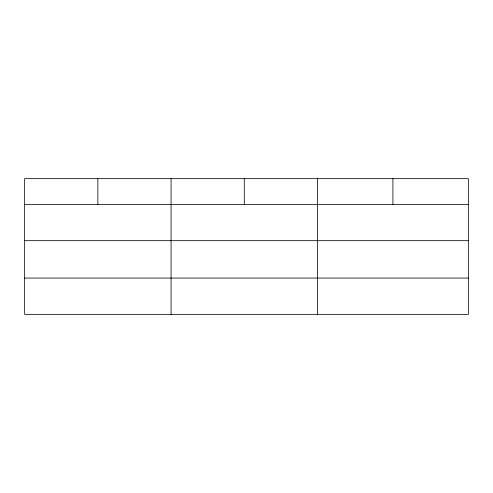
<?xml version="1.0" encoding="UTF-8"?>
<svg xmlns="http://www.w3.org/2000/svg" width="493" height="493" viewBox="0 0 493 493"><rect width="100%" height="100%" fill="white"/><g stroke="black" fill="none" stroke-linecap="round" stroke-linejoin="round"><path stroke-width="0.74" d="M468.35 240.676L468.35 178.651L24.65 178.651L24.65 314.349L468.35 314.349L468.35 240.676L24.65 240.676M24.65 204.392L468.35 204.392M24.65 278.064L468.35 278.064M392.921 178.651L392.921 204.392M317.492 178.651L317.492 314.349M244.281 178.651L244.281 204.392M171.071 178.651L171.071 314.349M97.861 178.651L97.861 204.392"/></g></svg>
